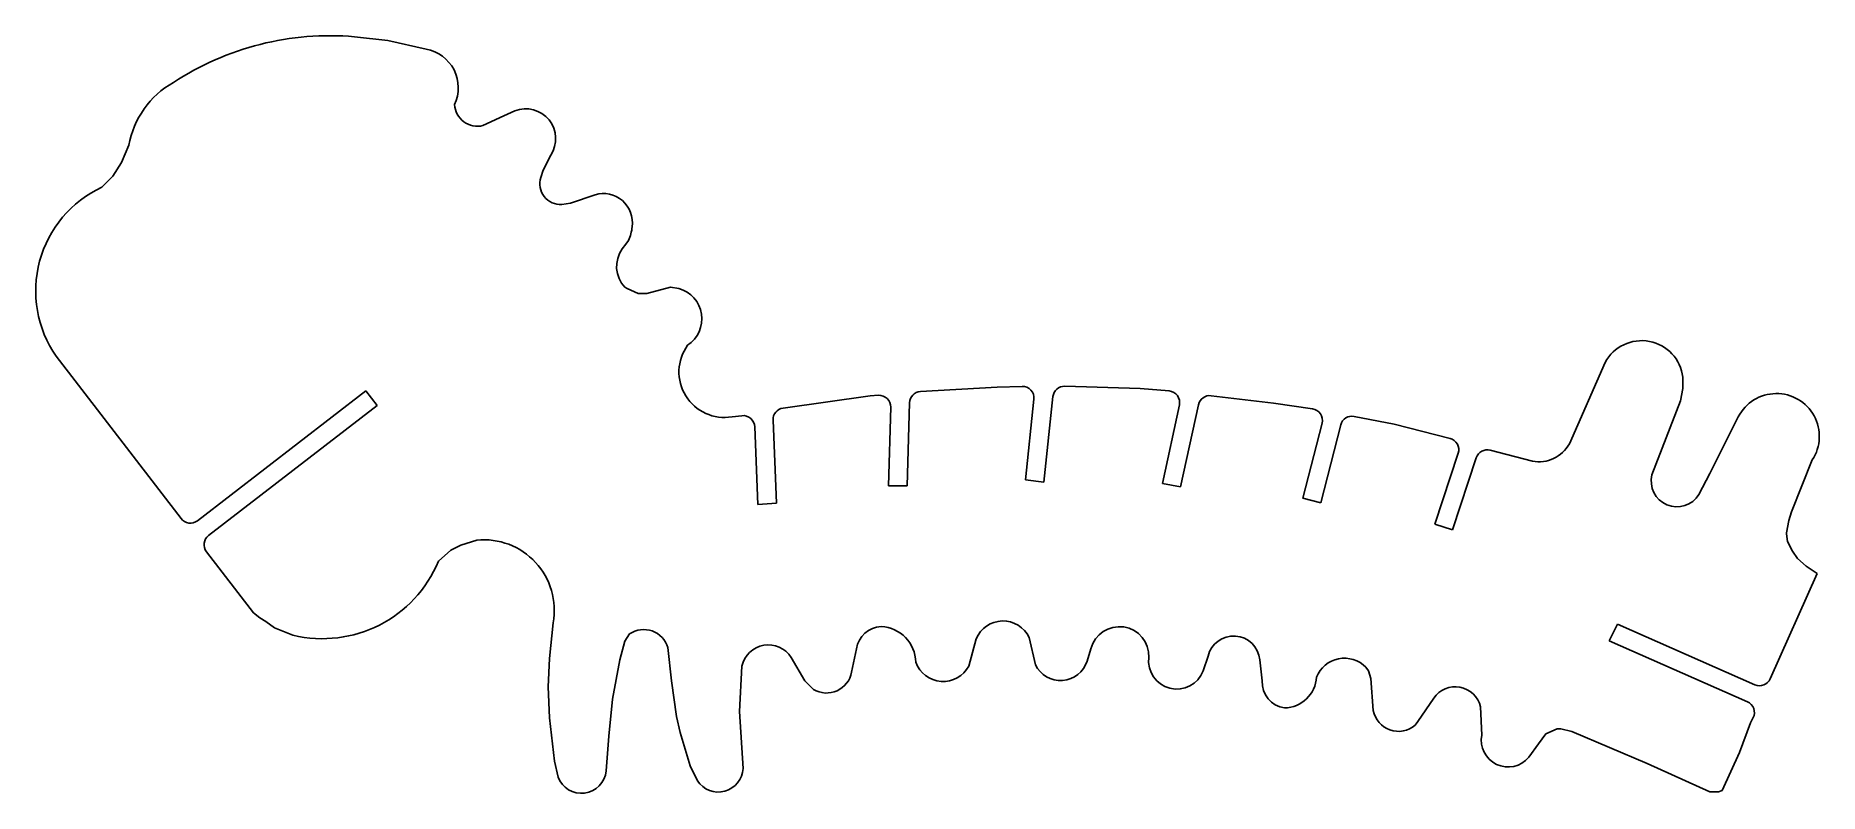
# Model space of a CAD drawing. Extents: x 0 to 154, y 0 to 65.
import ezdxf

# ---------------------------------------------------------------- set-up
doc = ezdxf.new("R2010")
doc.units = 0
doc.layers.add('WHITE', color=7, linetype='CONTINUOUS')

msp = doc.modelspace()

# ---------------------------------------------------------------- linework, layer by layer
at = {"layer": 'WHITE', "linetype": 'CONTINUOUS'}
for p, q in [((30.34936, 64.832029), (27.48061, 65.150779)), ((33.64311, 64.088279), (30.34936, 64.832029)), ((41.29311, 58.775779), (40.33686, 58.350779)), ((40.33686, 58.350779), (38.53061, 57.500779)), ((8.03686, 55.800779), (7.39936, 54.313279)), ((7.39936, 54.313279), (6.65561, 53.144529)), ((43.73686, 53.675779), (44.37436, 54.950779)), ((6.65561, 53.144529), (5.69936, 52.188279)), ((43.52436, 53.038279), (43.73686, 53.675779)), ((46.07436, 50.807029), (45.33061, 50.700779)), ((48.19936, 51.550779), (46.07436, 50.807029)), ((50.53686, 46.875779), (50.85561, 47.300779)), ((50.85561, 47.300779), (51.06811, 47.619529)), ((50.96186, 43.475779), (50.74936, 43.582029)), ((51.91811, 43.050779), (50.96186, 43.475779)), ((52.66186, 43.050779), (51.91811, 43.050779)), ((54.68061, 43.582029), (52.66186, 43.050779)), ((55.42436, 43.475779), (54.68061, 43.582029)), ((1.76811, 37.632029), (12.526472, 23.656213)), ((135.21811, 37.100779), (132.13686, 30.088279)), ((141.91186, 34.869529), (141.91186, 35.825779)), ((13.929392, 23.474189), (28.43686, 34.657029)), ((28.43686, 34.657029), (29.412397, 33.38883)), ((71.89311, 34.232029), (64.38686, 33.173455)), ((72.611563, 34.274291), (71.89311, 34.232029)), ((82.83686, 34.975779), (76.223292, 34.597861)), ((84.983741, 35.045033), (82.83686, 34.975779)), ((85.28061, 27.007029), (86.010487, 33.940868)), ((87.642701, 34.162914), (86.867182, 26.795486)), ((95.16186, 34.869529), (88.666179, 35.057809)), ((97.645306, 34.650401), (95.16186, 34.869529)), ((106.63686, 33.594529), (101.27282, 34.241913)), ((141.69936, 33.807029), (141.91186, 34.869529)), ((29.412397, 33.38883), (14.903026, 22.204522)), ((60.840044, 32.519882), (59.99311, 32.425779)), ((73.48686, 26.475779), (73.66992, 33.248999)), ((75.280707, 33.626506), (75.087444, 26.475779)), ((97.07436, 26.688279), (98.534827, 33.442938)), ((100.175585, 33.46045), (98.647554, 26.393305)), ((109.998058, 33.114357), (106.63686, 33.594529)), ((117.04936, 31.788279), (113.598689, 32.46158)), ((139.25561, 27.432029), (141.69936, 33.807029)), ((146.69311, 32.425779), (144.24936, 27.538279)), ((62.22436, 24.882029), (61.949632, 31.56706)), ((63.527347, 32.142192), (63.821608, 24.981857)), ((109.18686, 25.413279), (110.825971, 31.878661)), ((112.437844, 31.725836), (110.732953, 25.000987)), ((121.855753, 30.564833), (117.04936, 31.788279)), ((120.55561, 23.182029), (122.559165, 29.283766)), ((128.94936, 28.600779), (125.319367, 29.551491)), ((124.115916, 28.896089), (122.073518, 22.676059)), ((151.26186, 24.244529), (153.06811, 28.707029)), ((75.087444, 26.475779), (73.48686, 26.475779)), ((86.867182, 26.795486), (85.28061, 27.007029)), ((98.647554, 26.393305), (97.07436, 26.688279)), ((144.24936, 27.538279), (143.29311, 25.732029)), ((63.821608, 24.981857), (62.22436, 24.882029)), ((110.732953, 25.000987), (109.18686, 25.413279)), ((122.073518, 22.676059), (120.55561, 23.182029)), ((150.83686, 22.438279), (151.04936, 23.500779)), ((151.04936, 23.500779), (151.26186, 24.244529)), ((36.61811, 21.375779), (37.99936, 21.800779)), ((150.83686, 22.332029), (150.83686, 22.438279)), ((150.94311, 21.694529), (150.83686, 22.332029)), ((151.36811, 20.844529), (150.94311, 21.694529)), ((14.720383, 20.803486), (18.76811, 15.532029)), ((34.70561, 19.994529), (35.76811, 20.950779)), ((35.76811, 20.950779), (36.61811, 21.375779)), ((151.79311, 20.207029), (151.36811, 20.844529)), ((152.53686, 19.569529), (151.79311, 20.207029)), ((149.436802, 9.853625), (153.49311, 18.932029)), ((153.49311, 18.932029), (152.53686, 19.569529)), ((18.76811, 15.532029), (19.29936, 15.107029)), ((19.29936, 15.107029), (19.83061, 14.788279)), ((19.83061, 14.788279), (20.57436, 14.257029)), ((20.57436, 14.257029), (22.16811, 13.619529)), ((44.58686, 14.682029), (44.26811, 11.600779)), ((135.564252, 13.143062), (136.28061, 14.575779)), ((136.28061, 14.575779), (148.119777, 9.346813)), ((50.32436, 11.494529), (50.74936, 13.088279)), ((50.74936, 13.088279), (51.17436, 13.725779)), ((54.46811, 12.557029), (54.78686, 9.688279)), ((70.29936, 10.432029), (70.72436, 12.450779)), ((80.39311, 10.963279), (81.03061, 13.300779)), ((85.59936, 13.407029), (86.13061, 11.069529)), ((90.59311, 11.388279), (90.91186, 12.450779)), ((147.485294, 7.877936), (135.564252, 13.143062)), ((44.26811, 11.600779), (44.16186, 9.157029)), ((49.68686, 8.094529), (50.32436, 11.494529)), ((60.63061, 7.032029), (60.84311, 10.963279)), ((65.09311, 11.707029), (66.26186, 9.688279)), ((100.58061, 10.538279), (101.00561, 11.813279)), ((105.46811, 11.494529), (105.68061, 9.688279)), ((114.60561, 10.857029), (114.81811, 10.538279)), ((54.78686, 9.688279), (55.21186, 6.607029)), ((66.26186, 9.688279), (67.00561, 8.944529)), ((114.81811, 10.538279), (115.03061, 9.900779)), ((115.03061, 9.900779), (115.24311, 7.138279)), ((44.16186, 9.157029), (44.26811, 6.500779)), ((49.36811, 4.907029), (49.68686, 8.094529)), ((119.06811, 6.182029), (120.44936, 8.200779)), ((44.26811, 6.500779), (44.69311, 2.782029)), ((55.21186, 6.607029), (55.53061, 5.225779)), ((60.94936, 2.144529), (60.63061, 7.032029)), ((118.85561, 5.863279), (119.06811, 6.182029)), ((124.48686, 7.457029), (124.59311, 5.013279)), ((147.75561, 6.075779), (147.975705, 6.51597)), ((49.15561, 1.932029), (49.36811, 4.907029)), ((55.53061, 5.225779), (56.38061, 2.357029)), ((129.48061, 4.269529), (130.11811, 5.119529)), ((130.11811, 5.119529), (131.07436, 5.544529)), ((131.07436, 5.544529), (131.39311, 5.544529)), ((131.39311, 5.544529), (132.34936, 5.332029)), ((132.34936, 5.332029), (138.83061, 2.569529)), ((146.79936, 3.525779), (147.75561, 6.075779)), ((128.63061, 3.100779), (129.48061, 4.269529)), ((145.31186, 0.232029), (146.79936, 3.525779)), ((44.69311, 2.782029), (45.01186, 1.400779)), ((56.38061, 2.357029), (57.01811, 1.082029)), ((138.83061, 2.569529), (144.24936, 0.125779)), ((144.24936, 0.125779), (144.99311, 0.125779)), ((144.99311, 0.125779), (145.31186, 0.232029))]:
    msp.add_line(p, q, dxfattribs=at)
for centre, radius, start, end in [((25.35425, 40.606686), 24.636028, 85.048585, 123.207248), ((33.024746, 60.757087), 3.388098, -25.339818, 79.483978), ((15.705999, 54.446643), 7.787772, 119.578284, 169.98653), ((38.072748, 59.437568), 1.990174, -176.239156, -76.699312), ((42.219802, 56.368721), 2.579279, -33.349436, 111.056185), ((45.234875, 52.493421), 1.795197, 162.331539, 273.056942), ((9.842329, 43.260387), 9.842329, 114.893558, 214.879496), ((48.902659, 49.142086), 2.509269, -8.10572, 106.276953), ((48.179744, 49.035106), 3.2166, -26.109299, -4.400938), ((52.656905, 45.358826), 2.606864, 144.415202, 222.96757), ((54.674254, 40.861293), 2.719962, -56.686543, 73.991626), ((59.334268, 36.285162), 3.915215, 143.96723, 279.687663), ((138.364109, 35.408683), 3.572184, 6.705262, 151.726142), ((72.670285, 33.276016), 1, -1.548158, 93.366461), ((76.280342, 33.599489), 1, 93.270488, 178.451842), ((85.015982, 34.045553), 1, -6.009006, 91.84761), ((88.637206, 34.058229), 1, 88.339718, 173.990994), ((97.557412, 33.654271), 1, -12.200469, 84.957549), ((101.152999, 33.249117), 1, 83.118276, 167.799531), ((149.97695, 30.731559), 3.695131, -33.222478, 152.709604), ((60.950476, 31.525999), 1, 2.353297, 96.340192), ((64.526504, 32.183253), 1, 98.027238, 182.353297), ((109.856637, 32.124408), 1, -14.225964, 81.869898), ((113.407178, 31.48009), 1, 78.95906, 165.774036), ((121.609073, 29.595736), 1, -18.178019, 75.718904), ((125.066008, 28.584119), 1, 75.323607, 161.821981), ((129.498059, 31.583922), 3.033186, -100.42212, -29.544093), ((141.40436, 26.890779), 2.21587, 165.861849, 328.470843), ((13.318884, 24.266199), 1, -142.411493, -52.373766), ((15.513534, 21.412512), 1, 127.626234, 217.519114), ((38.617492, 15.765459), 6.066892, -10.287102, 95.847791), ((24.710955, 24.134641), 10.818209, -103.594709, -22.500933), ((52.394565, 11.938972), 2.163696, 16.597625, 124.329065), ((72.943869, 12.121462), 2.243808, 92.414025, 171.5604), ((72.689102, 11.231715), 3.135661, 0.919383, 87.070445), ((83.338417, 12.346309), 2.497396, 25.133588, 157.530851), ((93.368879, 11.811302), 2.538873, -2.353849, 165.41156), ((63.124617, 10.440824), 2.340563, 32.750579, 167.101912), ((103.210432, 11.283916), 2.26748, 5.329535, 166.499231), ((78.179072, 12.130828), 2.503025, -160.177378, -27.804448), ((88.297678, 12.127444), 2.411508, -153.979378, -17.849388), ((98.31186, 11.397654), 2.426057, 172.673593, 339.25392), ((112.758494, 9.042606), 2.589202, 44.488444, 158.131421), ((68.133081, 10.838387), 2.204062, -120.766627, -10.624275), ((107.921327, 9.570457), 2.243813, 176.990036, 261.588778), ((107.541087, 10.169507), 2.819208, -88.942669, -3.303937), ((148.523793, 10.261565), 1, -113.829449, -24.075498), ((122.30023, 6.917559), 2.252193, 13.858848, 145.266202), ((147.081278, 6.963183), 1, -26.565051, 66.170551), ((117.418129, 7.545625), 2.212835, -169.392305, -49.487765), ((126.856331, 4.573134), 2.305623, 168.994667, 320.312981), ((47.022569, 2.143498), 2.143498, -159.726693, -5.661788), ((58.812317, 2.247524), 2.139523, -146.992738, -2.759248)]:
    msp.add_arc(centre, radius, start, end, dxfattribs=at)

doc.saveas('drawing.dxf')
